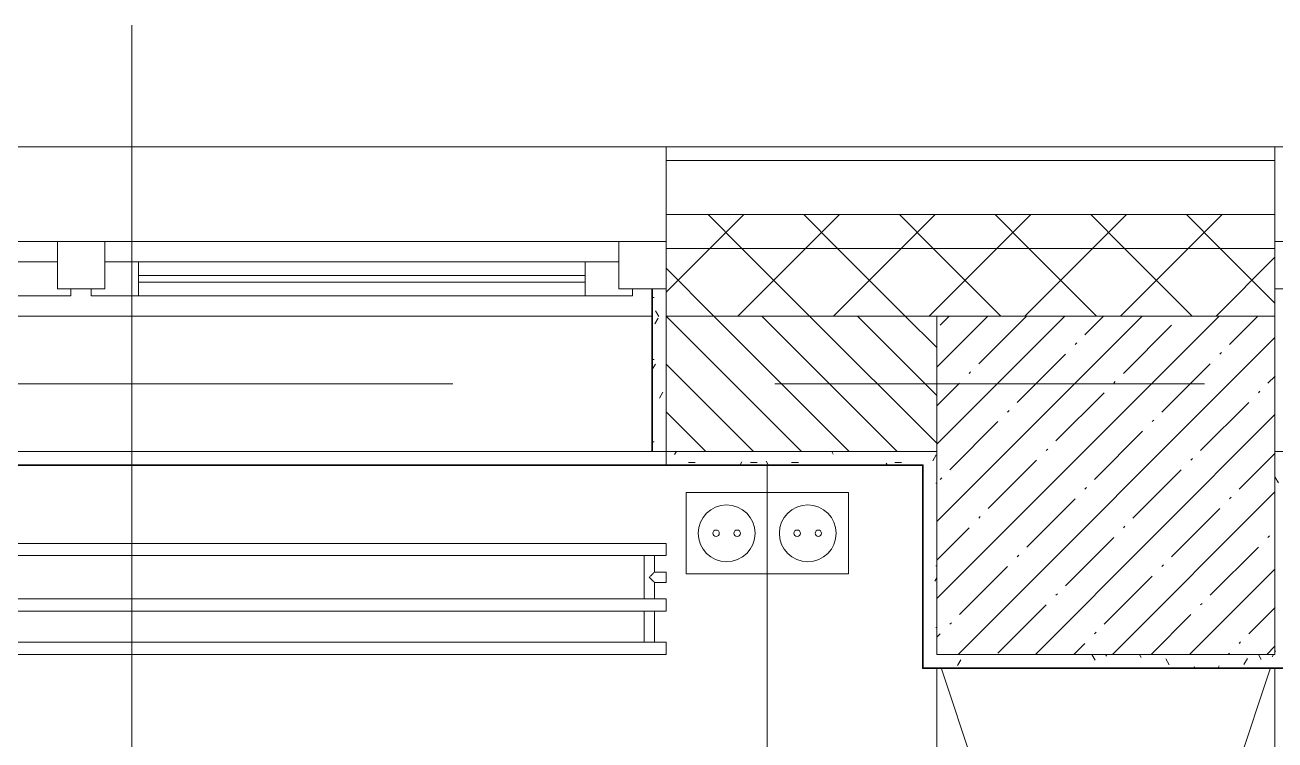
# Model space of a CAD drawing. Header units: millimetres. Extents: x 35111 to 235598, y -8553 to 29000.
# Drawn here: x 75402 to 77250, y 26474 to 27530 of the extents above; entities that cross this region are included whole.
import ezdxf

# ---------------------------------------------------------------- set-up
doc = ezdxf.new("R2010")
doc.units = ezdxf.units.MM
doc.linetypes.add('Осевая', pattern=[3175, 635, -476.25, 1587.5, -476.25])
for name, color, linetype, lineweight in [('A-DETL-GENF', 7, 'Continuous', 9), ('A-GLAZ', 7, 'Continuous', 9), ('A-GLAZ-1', 7, 'Continuous', 13), ('A-WALL', 7, 'Continuous', 9), ('E-ELEC-FIXT-IDEN', 7, 'Continuous', 9), ('I-WALL', 7, 'Continuous', 9), ('M-EQPM', 7, 'Continuous', 9), ('S-COLS', 7, 'Continuous', 9), ('Оси', 7, 'Continuous', 9), ('Оси-2', 7, 'Осевая', 9), ('Электрические приборы', 7, 'Continuous', 9)]:
    doc.layers.add(name, color=color, linetype=linetype, lineweight=lineweight)
for name, color, linetype, lineweight, true_color in [('A-WALL-1', 7, 'Continuous', 9, 0x3c3c3c), ('A-WALL-FNSH-1', 7, 'Continuous', 9, 0x3c3c3c), ('I-FURN-1', 7, 'Continuous', 9, 0xf0f0f0), ('Оси розеток', 7, 'Continuous', 9, 0xff1e23)]:
    doc.layers.add(name, color=color, linetype=linetype, lineweight=lineweight, true_color=true_color)
pattern_1 = [(45, (0, 0), (-70.71068, 70.71068), []), (135, (0, 0), (-70.71068, -70.71068), [])]
pattern_2 = [(0, (0, 0), (121.92, 30.48), [10.058, -81.382, 10.058, -81.382, -487.68]), (0, (0, 0), (121.92, 30.48), [-182.88, 10.058, -172.822, 10.058, -81.382, -213.36]), (0, (0, 0), (121.92, 30.48), [-457.2, 10.058, -50.902, 10.058, -142.342]), (120, (45.72, 15.24), (-87.356454, 90.345817), [10.058, -81.382, 10.058, -81.382, -487.68]), (120, (45.72, 15.24), (-87.356454, 90.345817), [-182.88, 10.058, -172.822, 10.058, -81.382, -213.36]), (120, (45.72, 15.24), (-87.356454, 90.345817), [-457.2, 10.058, -50.902, 10.058, -142.342]), (240, (60.96, 76.2), (-34.563546, -120.825817), [10.058, -81.382, 10.058, -81.382, -487.68]), (240, (60.96, 76.2), (-34.563546, -120.825817), [-182.88, 10.058, -172.822, 10.058, -81.382, -213.36]), (240, (60.96, 76.2), (-34.563546, -120.825817), [-457.2, 10.058, -50.902, 10.058, -142.342])]

# ---------------------------------------------------------------- blocks, each defined once
blk = doc.blocks.new('120_Окно_СКБ_2Ст - 120_Окно_СКБ_2Ст 3100х2500 _мал_створка слева_ 2-19089248-План размещения напольных электротехнических лючков и розеток 3 этажа в осях 12-23')
at = {"layer": 'A-GLAZ'}
blk.add_line((1550, -5), (-1550, -5), dxfattribs=at)
at = {"layer": 'A-GLAZ-1'}
for p, q in [((-1550, -75), (-1550, -5)), ((-1550, -5), (-1480, -5)), ((-1480, -75), (-1550, -75))]:
    blk.add_line(p, q, dxfattribs=at)
blk = doc.blocks.new('120_Окно_СКБ_2Ст - 120_Окно_СКБ_2Ст 2100х2400 _мал створка справа_-19092174-План размещения напольных электротехнических лючков и розеток 3 этажа в осях 12-23')
at = {"layer": 'A-GLAZ'}
for p, q in [((1050, -5), (-1050, -5)), ((270, -55), (930, -55)), ((930, -65), (270, -65)), ((170, -75), (200, -75)), ((1000, -75), (1030, -75))]:
    blk.add_line(p, q, dxfattribs=at)
at = {"layer": 'A-GLAZ-1'}
for p, q in [((150, -75), (150, -5)), ((150, -5), (220, -5)), ((220, -5), (220, -75)), ((980, -75), (980, -5)), ((980, -5), (1050, -5)), ((1050, -5), (1050, -75)), ((150, -35), (-980, -35)), ((150, -75), (150, -35)), ((980, -35), (220, -35)), ((220, -35), (220, -75)), ((270, -85), (270, -35)), ((930, -85), (930, -35)), ((980, -75), (980, -35)), ((-1000, -85), (170, -85)), ((170, -85), (-1000, -85)), ((220, -75), (150, -75)), ((170, -75), (150, -75)), ((170, -85), (170, -75)), ((220, -75), (200, -75)), ((200, -75), (200, -85)), ((200, -85), (1000, -85)), ((1000, -85), (200, -85)), ((1050, -75), (980, -75)), ((1000, -75), (980, -75)), ((1000, -85), (1000, -75))]:
    blk.add_line(p, q, dxfattribs=at)
blk = doc.blocks.new('Шкаф параметрический - 1_304-26230937-План размещения напольных электротехнических лючков и розеток 3 этажа в осях 12-23')
at = {"layer": 'I-FURN-1'}
for p, q in [((20, 6.7), (1500, 500)), ((1500, 500), (20, 500)), ((20, 500), (1500, 500)), ((1500, 0), (1500, 500)), ((1500, 500), (1500, 0)), ((20, 493.3), (1500, 0)), ((20, 0), (1500, 0)), ((1500, 0), (20, 0))]:
    blk.add_line(p, q, dxfattribs=at)
blk = doc.blocks.new('Блок Розеток и Выключателей - Блок Розеток и Выключателей_SK1-V143-План размещения напольных электротехнических лючков и розеток 3 этажа в осях 12-23')
at = {"layer": 'A-DETL-GENF'}
for p, q in [((-120, -40), (0, -40)), ((-120, -160), (-120, -40)), ((0, -40), (120, -40)), ((0, -160), (0, -40)), ((0, -40), (0, -160)), ((120, -40), (120, -160)), ((0, -160), (-120, -160)), ((120, -160), (0, -160))]:
    blk.add_line(p, q, dxfattribs=at)
for centre, radius in [((-60, -100), 42), ((60, -100), 42), ((-75.6, -100), 4.8), ((-44.4, -100), 4.8), ((44.4, -100), 4.8), ((75.6, -100), 4.8)]:
    blk.add_circle(centre, radius, dxfattribs=at)
at = {"layer": 'Оси розеток'}
blk.add_line((0, 0), (0, -40), dxfattribs=at)
blk = doc.blocks.new('radiator_prado_classic_z_tip_30_po exemplyaru - Classic Z Тип 30-500-30677910-План размещения напольных электротехнических лючков и розеток 3 этажа в осях 12-23')
at = {"layer": 'M-EQPM'}
for p, q in [((0, 228), (0, 210)), ((2000, 228), (0, 228)), ((0, 210), (2000, 210)), ((17.5, 210), (17.5, 164)), ((32.5, 164), (32.5, 210)), ((2000, 164), (0, 164)), ((0, 164), (0, 146)), ((0, 146), (2000, 146)), ((17.5, 146), (17.5, 121.5)), ((32.5, 82), (32.5, 146)), ((17.5, 121.5), (0, 121.5)), ((17.5, 121.5), (0, 121.5)), ((0, 121.5), (0, 121.2)), ((0, 106.5), (0, 121.5)), ((0, 121.2), (0, 121.2)), ((0, 106.8), (0, 106.5)), ((0, 106.8), (0, 106.8)), ((0, 106.5), (17.5, 106.5)), ((0, 106.5), (17.5, 106.5)), ((17.5, 106.5), (17.5, 82)), ((2000, 82), (0, 82)), ((0, 82), (0, 64)), ((2000, 64), (0, 64))]:
    blk.add_line(p, q, dxfattribs=at)
for points, knots in [([(25, 114), (24.5, 114.5), (23.6, 115.4), (22.4, 116.6), (21.6, 117.4), (21.1, 117.9), (20.8, 118.2), (20.5, 118.5), (20.2, 118.8), (19.8, 119.1), (19.6, 119.4), (19.3, 119.7), (19, 120), (18.7, 120.3), (18.5, 120.5), (18.3, 120.7), (18.1, 120.9), (17.9, 121.1), (17.8, 121.2), (17.7, 121.3), (17.5, 121.5), (17.5, 121.5), (17.5, 121.5)], [0, 0, 0, 0, 0.142857, 0.285714, 0.357143, 0.392857, 0.428571, 0.464286, 0.5, 0.535714, 0.571429, 0.607143, 0.642857, 0.678571, 0.714286, 0.75, 0.785714, 0.821429, 0.857143, 0.892857, 0.928571, 1, 1, 1, 1]), ([(17.5, 106.5), (17.5, 106.5), (17.5, 106.5), (17.7, 106.7), (17.8, 106.8), (17.9, 106.9), (18.1, 107.1), (18.3, 107.3), (18.5, 107.5), (18.7, 107.7), (19, 108), (19.3, 108.3), (19.6, 108.6), (19.8, 108.9), (20.3, 109.3), (20.7, 109.7), (21.1, 110.1), (21.6, 110.6), (22.4, 111.4), (23.6, 112.6), (24.5, 113.5), (25, 114)], [0, 0, 0, 0, 0.071429, 0.107143, 0.142857, 0.178571, 0.214286, 0.25, 0.285714, 0.321429, 0.357143, 0.392857, 0.428571, 0.464286, 0.5, 0.571429, 0.607143, 0.642857, 0.714286, 0.857143, 1, 1, 1, 1])]:
    blk.add_open_spline(points, degree=3, knots=knots, dxfattribs=at)

msp = doc.modelspace()

# ---------------------------------------------------------------- hatches: boundary and pattern name
at = {"layer": 'A-WALL'}
h = msp.add_hatch(dxfattribs=at)
h.set_pattern_fill('FP_20', color=256, style=0, pattern_type=2)
h.set_pattern_definition(pattern_1)
h.paths.add_polyline_path([(84500.7, 27200), (84500.7, 27250), (80350, 27250), (80350, 27200), (81914.4, 27200)])
h.paths.add_polyline_path([(76350, 27200), (77250, 27200), (77250, 27250), (76350, 27250)])
h.paths.add_polyline_path([(73907.1, 27200), (74250, 27200), (74250, 27250), (72910, 27250), (72910, 27200), (73179.2, 27200)])
h.paths.add_polyline_path([(70810, 27200), (70810, 27250), (69610, 27250), (69610, 27200), (70267.5, 27200)])
h.paths.add_polyline_path([(67110, 27200), (67110, 27250), (66560, 27250), (66560, 27200), (66627.8, 27200)])
h = msp.add_hatch(dxfattribs=at)
h.set_pattern_fill('FP_20', color=256, style=0, pattern_type=2)
h.set_pattern_definition(pattern_1)
h.paths.add_polyline_path([(84500.7, 27100), (84500.7, 27200), (80350, 27200), (80350, 27100), (81914.4, 27100)])
h.paths.add_polyline_path([(76818.9, 27100), (77250, 27100), (77250, 27200), (76350, 27200), (76350, 27100)])
h.paths.add_polyline_path([(74250, 27100), (74250, 27200), (72910, 27200), (72910, 27100), (73907.1, 27100)])
h.paths.add_polyline_path([(70810, 27100), (70810, 27200), (69610, 27200), (69610, 27100), (70267.5, 27100)])
h.paths.add_polyline_path([(67110, 27100), (67110, 27200), (66560, 27200), (66560, 27100), (66627.8, 27100)])
h = msp.add_hatch(dxfattribs=at)
h.set_pattern_fill('FP_19', color=256, style=0, pattern_type=2)
h.set_pattern_definition([(135, (0, 0), (-35.35534, -35.35534), [])])
h.paths.add_polyline_path([(84200, 26900), (84200, 27100), (81150, 27100), (81150, 26900), (83225.1, 26900)])
h.paths.add_polyline_path([(80350, 26900), (80650, 26900), (80650, 27100), (80350, 27100), (80350, 26943.3)])
h.paths.add_polyline_path([(76454.9, 26900), (76750, 26900), (76750, 27100), (76350, 27100), (76350, 26900)])
h.paths.add_polyline_path([(74250, 26900), (74250, 27100), (74040, 27100), (74040, 26900), (74061, 26900)])
h.paths.add_polyline_path([(73540, 26900), (73540, 27100), (72910, 27100), (72910, 26900), (73361.2, 26900)])
h.paths.add_polyline_path([(69610, 26900), (70310, 26900), (70310, 27100), (69610, 27100)])
h.paths.add_polyline_path([(66781, 26900), (67110, 26900), (67110, 27100), (66760, 27100), (66760, 26900), (66780, 26900)])
at = {"layer": 'I-WALL'}
h = msp.add_hatch(dxfattribs=at)
h.set_pattern_fill('FP_71', color=256, style=0, pattern_type=2)
h.set_pattern_definition(pattern_2)
h.paths.add_polyline_path([(76350, 26900), (76350, 27140), (76330, 27140), (76330, 26900)])
h = msp.add_hatch(dxfattribs=at)
h.set_pattern_fill('FP_71', color=256, style=0, pattern_type=2)
h.set_pattern_definition(pattern_2)
h.paths.add_polyline_path([(76750, 26880), (76750, 26900), (76350, 26900), (76350, 26880), (76730, 26880)])
h.paths.add_polyline_path([(74060, 26880), (74250, 26880), (74250, 26900), (74060, 26900)])
h = msp.add_hatch(dxfattribs=at)
h.set_pattern_fill('FP_71', color=256, style=0, pattern_type=2)
h.set_pattern_definition(pattern_2)
h.paths.add_polyline_path([(77270, 26600), (77270, 26900), (77250, 26900), (77250, 26600)])
h = msp.add_hatch(dxfattribs=at)
h.set_pattern_fill('FP_71', color=256, style=0, pattern_type=2)
h.set_pattern_definition(pattern_2)
h.paths.add_polyline_path([(76730, 26580), (76750, 26580), (76750, 26880), (76730, 26879)])
h = msp.add_hatch(dxfattribs=at)
h.set_pattern_fill('FP_71', color=256, style=0, pattern_type=2)
h.set_pattern_definition(pattern_2)
h.paths.add_polyline_path([(76818.9, 26580), (77270, 26580), (77270, 26600), (76750, 26600), (76750, 26580)])
at = {"layer": 'S-COLS'}
h = msp.add_hatch(dxfattribs=at)
h.set_pattern_fill('FP_17', color=256, style=0, pattern_type=2)
h.set_pattern_definition([(45, (0, 0), (-57.02463, 57.02463), []), (45, (57.025, 0), (-57.02463, 57.02463), [100.806, -20.161, 3.353, -16.808])])
h.paths.add_polyline_path([(76750, 26600), (77250, 26600), (77250, 27100), (76750, 27100), (76750, 26900)])

# ---------------------------------------------------------------- linework, layer by layer
at = {"layer": 'A-WALL'}
for p, q in [((74250, 27350), (76350, 27350)), ((77250, 27350), (80350, 27350)), ((77250, 27330), (76350, 27330)), ((77250, 27250), (76350, 27250)), ((77250, 27200), (76350, 27200)), ((76750, 26900), (76330, 26900)), ((76730, 26580), (76730, 26880))]:
    msp.add_line(p, q, dxfattribs=at)
at = {"layer": 'A-WALL-1'}
for p, q in [((76350, 27330), (76350, 26880)), ((77250, 27330), (77250, 26900)), ((76350, 27140), (76330, 27140)), ((76330, 27140), (76330, 26900)), ((77270, 27140), (77250, 27140)), ((76350, 27100), (77250, 27100)), ((76750, 26600), (76750, 27100)), ((77250, 26900), (77250, 26600)), ((77250, 26900), (77270, 26900)), ((76350, 26880), (76730, 26880)), ((77250, 26600), (76750, 26600)), ((76730, 26580), (77270, 26580))]:
    msp.add_line(p, q, dxfattribs=at)
at = {"layer": 'A-WALL-FNSH-1'}
for p, q in [((77250, 27350), (76350, 27350)), ((76350, 27350), (76350, 27330)), ((77250, 27330), (77250, 27350)), ((76330, 27140), (76329, 27140)), ((76329, 27140), (76329, 26900)), ((76329, 26900), (76330, 26900)), ((76350, 26880), (76350, 26879)), ((76350, 26879), (76729, 26879)), ((76729, 26879), (76729, 26579)), ((76729, 26579), (77271, 26579))]:
    msp.add_line(p, q, dxfattribs=at)
at = {"layer": 'E-ELEC-FIXT-IDEN'}
msp.add_line((76499.3, 26719), (76499.3, 25975.9), dxfattribs=at)
at = {"layer": 'I-WALL'}
for p, q in [((74270, 27100), (76330, 27100)), ((74270, 27100), (76330, 27100)), ((76329, 26900), (74271.1, 26900)), ((76350, 26880), (74250, 26880)), ((76350, 26880), (74250, 26880)), ((76350, 26879), (74250, 26879))]:
    msp.add_line(p, q, dxfattribs=at)
at = {"layer": 'S-COLS'}
for p, q in [((77250, 27100), (76750, 27100)), ((76750, 27100), (76750, 26900)), ((77250, 26600), (77250, 27100)), ((76750, 26900), (76750, 26600)), ((76750, 26600), (77250, 26600))]:
    msp.add_line(p, q, dxfattribs=at)
at = {"layer": 'Оси'}
msp.add_line((75560, 25030), (75560, 27530), dxfattribs=at)
at = {"layer": 'Оси-2'}
msp.add_line((38410.7, 27000), (82250, 27000), dxfattribs=at)

# ---------------------------------------------------------------- block references
at = {"layer": 'A-GLAZ'}
for name, p in [('120_Окно_СКБ_2Ст - 120_Окно_СКБ_2Ст 2100х2400 _мал створка справа_-19092174-План размещения напольных электротехнических лючков и розеток 3 этажа в осях 12-23', (75300, 27215)), ('120_Окно_СКБ_2Ст - 120_Окно_СКБ_2Ст 3100х2500 _мал_створка слева_ 2-19089248-План размещения напольных электротехнических лючков и розеток 3 этажа в осях 12-23', (78800, 27215))]:
    msp.add_blockref(name, p, dxfattribs=at)
at = {"layer": 'I-FURN-1', "rotation": 270.0000000000002}
msp.add_blockref('Шкаф параметрический - 1_304-26230937-План размещения напольных электротехнических лючков и розеток 3 этажа в осях 12-23', (76750, 26600), dxfattribs=at)
at = {"layer": 'M-EQPM', "rotation": 180}
msp.add_blockref('radiator_prado_classic_z_tip_30_po exemplyaru - Classic Z Тип 30-500-30677910-План размещения напольных электротехнических лючков и розеток 3 этажа в осях 12-23', (76350, 26828), dxfattribs=at)
at = {"layer": 'Электрические приборы'}
msp.add_blockref('Блок Розеток и Выключателей - Блок Розеток и Выключателей_SK1-V143-План размещения напольных электротехнических лючков и розеток 3 этажа в осях 12-23', (76499.3, 26879), dxfattribs=at)

doc.saveas('drawing.dxf')
